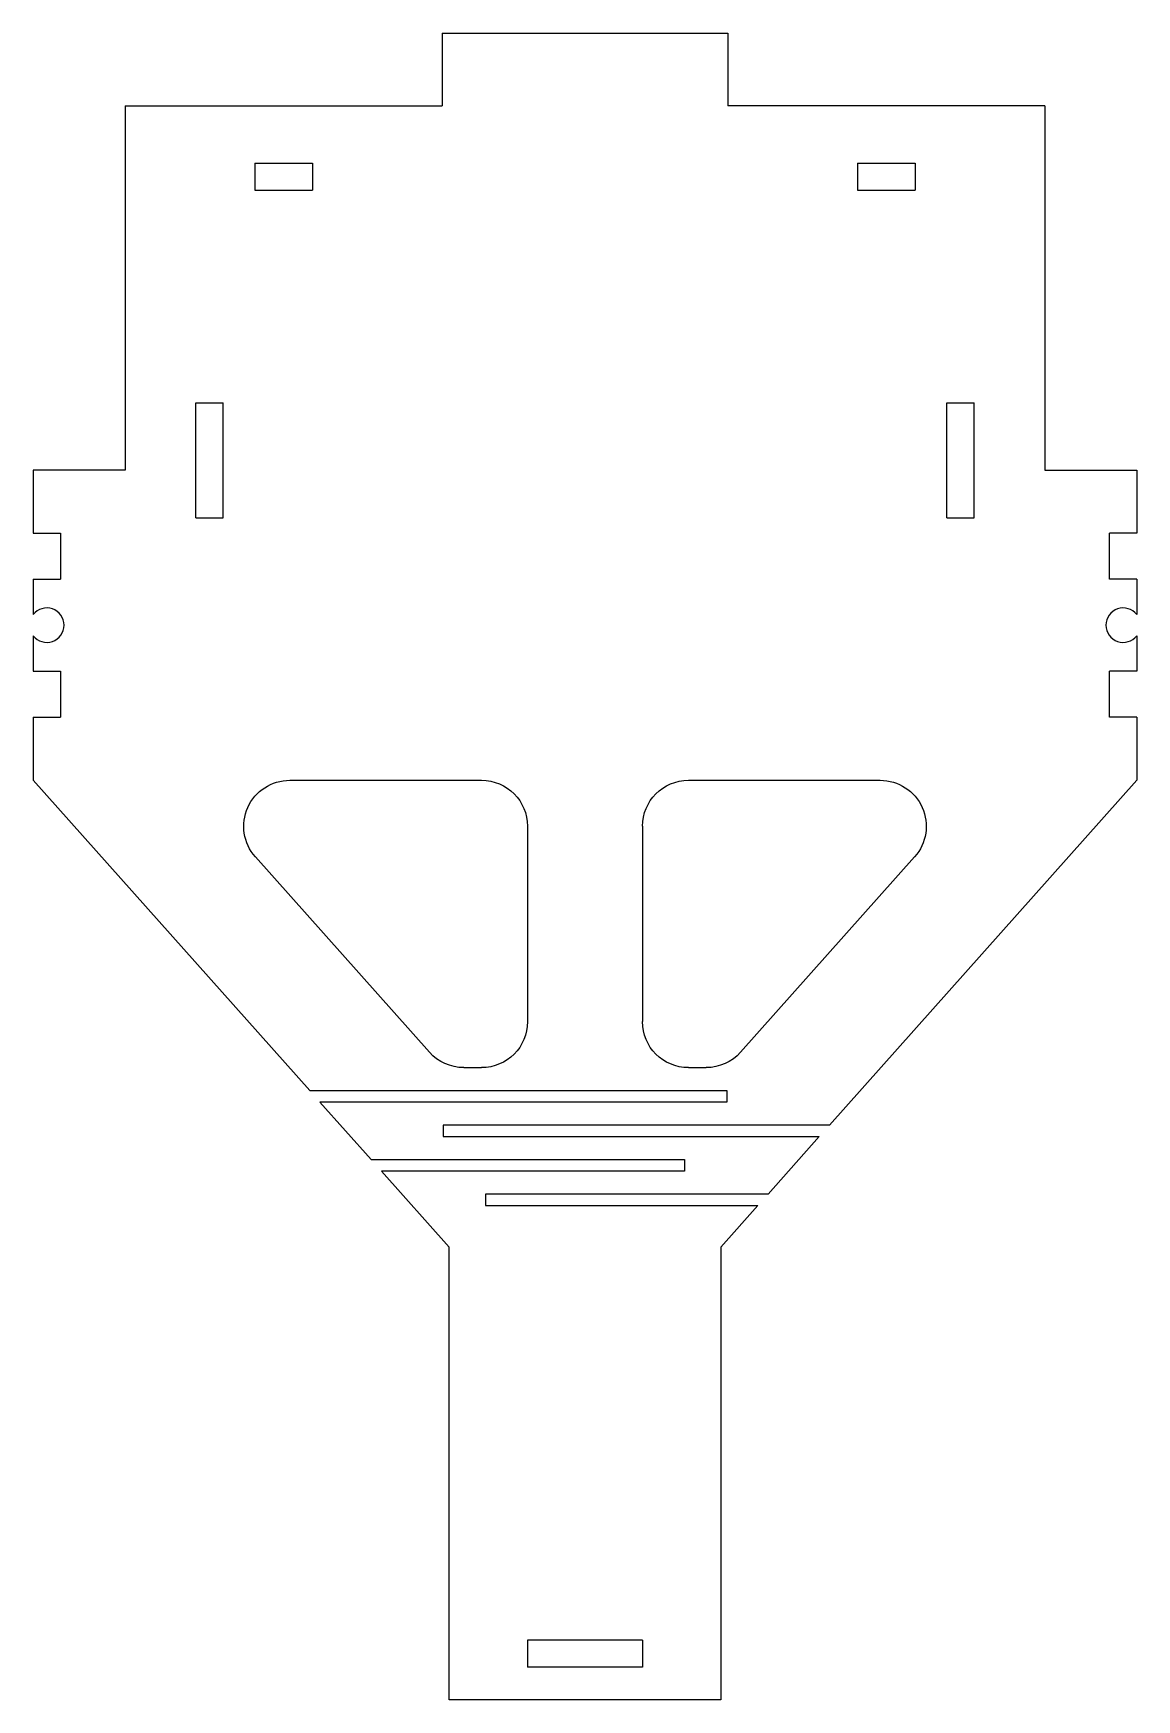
# Model space of a CAD drawing. Extents: x -2.4 to 2.4, y -5.63 to 1.62.
import ezdxf

# ---------------------------------------------------------------- set-up
doc = ezdxf.new("R2010")
doc.units = 0
doc.header["$MEASUREMENT"] = 0
doc.layers.add('VISIBLE', color=7, linetype='CONTINUOUS')

msp = doc.modelspace()

# ---------------------------------------------------------------- linework, layer by layer
at = {"layer": 'VISIBLE'}
for p, q in [((-0.622, 1.625, 0.1181), (0.622, 1.625, 0.1181)), ((-0.622, 1.625, 0.1181), (-0.622, 1.31, 0.1181)), ((0.622, 1.625, 0.1181), (0.622, 1.31, 0.1181)), ((-2, 1.31, 0.1181), (-0.622, 1.31, 0.1181)), ((-2, 1.31, 0.1181), (-2, -0.275, 0.1181)), ((2, 1.31, 0.1181), (0.622, 1.31, 0.1181)), ((2, 1.31, 0.1181), (2, -0.275, 0.1181)), ((-1.436, 1.06, 0.1181), (-1.436, 0.9419, 0.1181)), ((-1.436, 1.06, 0.1181), (-1.186, 1.06, 0.1181)), ((-1.186, 1.06, 0.1181), (-1.186, 0.9419, 0.1181)), ((1.186, 1.06, 0.1181), (1.186, 0.9419, 0.1181)), ((1.186, 1.06, 0.1181), (1.436, 1.06, 0.1181)), ((1.436, 1.06, 0.1181), (1.436, 0.9419, 0.1181)), ((-1.436, 0.9419, 0.1181), (-1.186, 0.9419, 0.1181)), ((1.186, 0.9419, 0.1181), (1.436, 0.9419, 0.1181)), ((-1.6929, -0.4833, 0.1181), (-1.6929, 0.0167, 0.1181)), ((-1.6929, 0.0167, 0.1181), (-1.5748, 0.0167, 0.1181)), ((-1.5748, -0.4833, 0.1181), (-1.5748, 0.0167, 0.1181)), ((1.5748, -0.4833, 0.1181), (1.5748, 0.0167, 0.1181)), ((1.5748, 0.0167, 0.1181), (1.6929, 0.0167, 0.1181)), ((1.6929, -0.4833, 0.1181), (1.6929, 0.0167, 0.1181)), ((-2, -0.275, 0.1181), (-2.4, -0.275, 0.1181)), ((-2.4, -0.275, 0.1181), (-2.4, -0.55, 0.1181)), ((2, -0.275, 0.1181), (2.4, -0.275, 0.1181)), ((2.4, -0.275, 0.1181), (2.4, -0.55, 0.1181)), ((-1.6929, -0.4833, 0.1181), (-1.5748, -0.4833, 0.1181)), ((1.5748, -0.4833, 0.1181), (1.6929, -0.4833, 0.1181)), ((-2.4, -0.55, 0.1181), (-2.2819, -0.55, 0.1181)), ((-2.2819, -0.55, 0.1181), (-2.2819, -0.75, 0.1181)), ((2.2819, -0.75, 0.1181), (2.2819, -0.55, 0.1181)), ((2.4, -0.55, 0.1181), (2.2819, -0.55, 0.1181)), ((-2.4, -0.75, 0.1181), (-2.2819, -0.75, 0.1181)), ((-2.4, -0.75, 0.1181), (-2.4, -0.9042, 0.1181)), ((2.4, -0.75, 0.1181), (2.2819, -0.75, 0.1181)), ((2.4, -0.75, 0.1181), (2.4, -0.9042, 0.1181)), ((-2.4, -0.9958, 0.1181), (-2.4, -1.15, 0.1181)), ((2.4, -0.9958, 0.1181), (2.4, -1.15, 0.1181)), ((-2.4, -1.15, 0.1181), (-2.2819, -1.15, 0.1181)), ((-2.2819, -1.15, 0.1181), (-2.2819, -1.35, 0.1181)), ((2.2819, -1.35, 0.1181), (2.2819, -1.15, 0.1181)), ((2.4, -1.15, 0.1181), (2.2819, -1.15, 0.1181)), ((-2.4, -1.35, 0.1181), (-2.2819, -1.35, 0.1181)), ((-2.4, -1.35, 0.1181), (-2.4, -1.625, 0.1181)), ((2.4, -1.35, 0.1181), (2.2819, -1.35, 0.1181)), ((2.4, -1.35, 0.1181), (2.4, -1.625, 0.1181)), ((-2.4, -1.625, 0.1181), (-1.1976, -2.975, 0.1181)), ((-1.2845, -1.625, 0.1181), (-0.45, -1.625, 0.1181)), ((0.45, -1.625, 0.1181), (1.2845, -1.625, 0.1181)), ((2.4, -1.625, 0.1181), (1.064, -3.125, 0.1181)), ((-0.25, -1.825, 0.1181), (-0.25, -2.675, 0.1181)), ((0.25, -1.825, 0.1181), (0.25, -2.675, 0.1181)), ((-1.4338, -1.958, 0.1181), (-0.6767, -2.808, 0.1181)), ((1.4338, -1.958, 0.1181), (0.6767, -2.808, 0.1181)), ((-0.5274, -2.875, 0.1181), (-0.45, -2.875, 0.1181)), ((0.45, -2.875, 0.1181), (0.5274, -2.875, 0.1181)), ((-1.1976, -2.975, 0.1181), (0.617, -2.975, 0.1181)), ((0.617, -3.025, 0.1181), (-1.153, -3.025, 0.1181)), ((-1.153, -3.025, 0.1181), (-0.9303, -3.275, 0.1181)), ((0.617, -2.975, 0.1181), (0.617, -3.025, 0.1181)), ((-0.617, -3.125, 0.1181), (-0.617, -3.175, 0.1181)), ((1.064, -3.125, 0.1181), (-0.617, -3.125, 0.1181)), ((-0.617, -3.175, 0.1181), (1.0194, -3.175, 0.1181)), ((1.0194, -3.175, 0.1181), (0.7967, -3.425, 0.1181)), ((-0.9303, -3.275, 0.1181), (0.4335, -3.275, 0.1181)), ((0.4335, -3.325, 0.1181), (-0.8858, -3.325, 0.1181)), ((-0.8858, -3.325, 0.1181), (-0.5906, -3.6565, 0.1181)), ((0.4335, -3.275, 0.1181), (0.4335, -3.325, 0.1181)), ((-0.4335, -3.425, 0.1181), (-0.4335, -3.475, 0.1181)), ((0.7967, -3.425, 0.1181), (-0.4335, -3.425, 0.1181)), ((-0.4335, -3.475, 0.1181), (0.7522, -3.475, 0.1181)), ((0.7522, -3.475, 0.1181), (0.5906, -3.6565, 0.1181)), ((-0.5906, -5.625, 0.1181), (-0.5906, -3.6565, 0.1181)), ((0.5906, -3.6565, 0.1181), (0.5906, -5.625, 0.1181)), ((0.25, -5.3659, 0.1181), (-0.25, -5.3659, 0.1181)), ((-0.25, -5.3659, 0.1181), (-0.25, -5.4841, 0.1181)), ((0.25, -5.3659, 0.1181), (0.25, -5.4841, 0.1181)), ((0.25, -5.4841, 0.1181), (-0.25, -5.4841, 0.1181)), ((0.5906, -5.625, 0.1181), (-0.5906, -5.625, 0.1181))]:
    msp.add_line(p, q, dxfattribs=at)
for centre, start, end in [((-2.3409, -0.95, 0.1181), 217.81122, 142.18878), ((2.3409, -0.95, 0.1181), 37.81122, 322.18878)]:
    msp.add_arc(centre, 0.0748, start, end, dxfattribs=at)
at = {"layer": 'VISIBLE', "extrusion": (0, 0, -1)}
for centre, start, end in [((1.2845, -1.825, -0.1181), 318.30862, 90), ((0.45, -1.825, -0.1181), 90, 180), ((-0.45, -1.825, -0.1181), 0, 90), ((-1.2845, -1.825, -0.1181), 90, 221.69138), ((0.45, -2.675, -0.1181), 180, 270), ((-0.45, -2.675, -0.1181), 270, 0), ((0.5274, -2.675, -0.1181), 270, 318.30862), ((-0.5274, -2.675, -0.1181), 221.69138, 270)]:
    msp.add_arc(centre, 0.2, start, end, dxfattribs=at)

doc.saveas('drawing.dxf')
